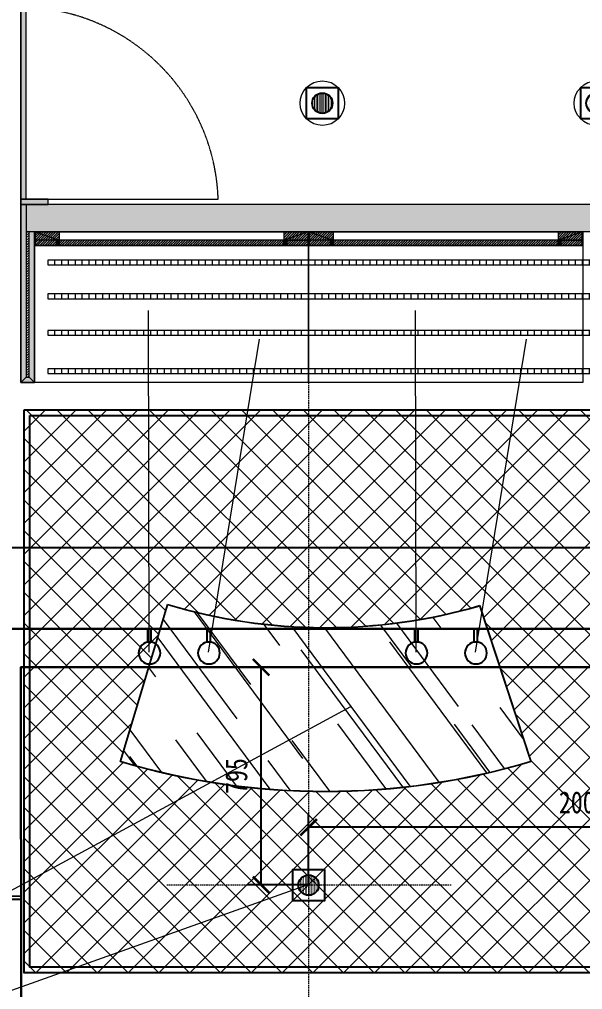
# Model space of a CAD drawing. Header units: millimetres. Extents: x 346472 to 732256, y -34068 to -15883.
# Drawn here: x 533662 to 535717, y -25969 to -22426 of the extents above; entities that cross this region are included whole.
import ezdxf

# ---------------------------------------------------------------- set-up
doc = ezdxf.new("R2010")
doc.units = ezdxf.units.MM
doc.header["$LTSCALE"] = 7
doc.header["$PDMODE"] = 3
for name, pattern in [('022587.3-C-STRM$0$HIDDEN', [114.30022860045717, 76.20015240030479, -38.10007620015239]), ('DASH', [0.35, 0.25, -0.1]), ('TRATTEGGIATA2', [9.524999999999999, 6.35, -3.175])]:
    doc.linetypes.add(name, pattern=pattern)
doc.layers.get('0').update_dxf_attribs({"lineweight": 0})
for name, color, linetype, lineweight in [('black lacquared metal', 1, 'Continuous', 9), ('EA7 FLOOR', 253, 'Continuous', 5), ('EA7 furniture', 7, 'Continuous', 5), ('LD_pointing', 30, 'Continuous', 15), ('LIGHT BEAMS', 1, 'Continuous', 20), ('LIGHTING LAY OUT', 1, 'Continuous', 18), ('materials', 1, 'Continuous', 40), ('QUOTE', 251, 'Continuous', 5)]:
    doc.layers.add(name, color=color, linetype=linetype, lineweight=lineweight)
for name, color, linetype in [('LD_light', 253, 'Continuous'), ('mdf panels', 7, 'Continuous'), ('WALL', 7, 'Continuous'), ('walls', 7, 'Continuous')]:
    doc.layers.add(name, color=color, linetype=linetype)
doc.styles.add('DIM_FONT', font='', dxfattribs={"width": 0.8})
doc.styles.get('DIM_FONT').set_extended_font_data('SimHei')
doc.dimstyles.new('DIMN100', dxfattribs={"dimtxt": 80, "dimasz": 60, "dimexe": 50, "dimexo": 0, "dimgap": 50, "dimtad": 1, "dimdec": 0, "dimrnd": 5, "dimzin": 0, "dimdsep": 46, "dimtxsty": 'DIM_FONT', "dimblk": 'ARCHTICK', "dimcen": 1, "dimclrd": 256, "dimclre": 256, "dimclrt": 256, "dimadec": 0, "dimazin": 0, "dimtfac": 1, "dimtdec": 0, "dimtix": 1, "dimtmove": 2, "dimatfit": 3, "dimldrblk": '_DIMX', "dimfxl": 250, "dimtolj": 1, "dimtzin": 0, "dimarcsym": 0})

# ---------------------------------------------------------------- blocks, each defined once
blk = doc.blocks.new('VIVO-M_F')
at = {"layer": 'LD_light', "color": 1}
for p, q in [((10141.08308448387, -318.1168489942444), (10141.08308448387, -312.0602789775658)), ((10141.08308448387, -312.0602789775658), (10142.58308448387, -312.0602789775658)), ((10142.58308448387, -318.1168489942444), (10142.58308448387, -312.0602789775658))]:
    blk.add_line(p, q, dxfattribs=at)
blk.add_circle((10141.83308448387, -323.0602789775658), 5, dxfattribs=at)
blk = doc.blocks.new('Single Rec_1')
at = {"layer": 'LD_light'}
h = blk.add_hatch(dxfattribs=at)
h.set_pattern_fill('DOTS', color=1, scale=10, style=0)
h.set_pattern_definition([(0, (-51.62859806225242, 0), (0.3125, 0.625), [0, -0.625])])
h.paths.add_polyline_path([(10111.94233060949, -501.5277098589653, 1), (10103.73162804, -501.5277098589653, 1)])
at = {"layer": 'LD_light', "color": 1}
blk.add_lwpolyline([(10101.48697932475, -495.1777098589655), (10114.18697932475, -495.1777098589655), (10114.18697932475, -507.8777098589655), (10101.48697932475, -507.8777098589655)], close=True, dxfattribs=at)
blk.add_circle((10107.83697932475, -501.5277098589653), 4.105351284744756, dxfattribs=at)
blk = doc.blocks.new('_ArchTick')
at = {"color": 0, "linetype": 'ByBlock', "const_width": 0.15}
blk.add_lwpolyline([(-0.5, -0.5), (0.5, 0.5)], dxfattribs=at)
blk = doc.blocks.new('*D151')
at = {"layer": 'Defpoints', "color": 0, "lineweight": 5, "transparency": 16777216}
for p in [(539907.249125622, -24354.33517758166), (533527.2600500027, -24651.82470442247), (539907.249125622, -24646.9786696468, -0.2255945956279174)]:
    blk.add_point(p, dxfattribs=at)
at = {"layer": 'QUOTE', "lineweight": -2, "transparency": 16777216}
for p, q in [((533527.2600500027, -24651.82470442247), (533527.2600500027, -24304.33517758166)), ((539907.249125622, -24646.9786696468), (539907.249125622, -24304.33517758166)), ((533527.2600500027, -24354.33517758166), (539907.249125622, -24354.33517758166))]:
    blk.add_line(p, q, dxfattribs=at)
at = {"layer": 'QUOTE', "lineweight": -2, "transparency": 16777216, "xscale": 60, "yscale": 60, "zscale": 60, "rotation": 180}
blk.add_blockref('_ArchTick', (533527.2600500027, -24354.33517758166), dxfattribs=at)
at = {"layer": 'QUOTE', "lineweight": -2, "transparency": 16777216, "xscale": 60, "yscale": 60, "zscale": 60}
blk.add_blockref('_ArchTick', (539907.249125622, -24354.33517758166), dxfattribs=at)
at = {"layer": 'QUOTE', "lineweight": 5, "transparency": 16777216, "insert": (536717.2545878123, -24263.88573937941), "char_height": 80, "attachment_point": 5, "style": 'DIM_FONT'}
blk.add_mtext('\\A1;6380', dxfattribs=at)
blk = doc.blocks.new('_DIMX')
blk.add_line((-150, 0), (150, 0))
at = {"const_width": 50}
blk.add_lwpolyline([(-70, -70), (70, 70)], dxfattribs=at)
blk = doc.blocks.new('*D135')
at = {"layer": 'Defpoints', "color": 0, "lineweight": 5, "transparency": 16777216}
for p in [(534717.2528065143, -25376.1276753928), (536717.2528065143, -25529.79073621272), (534717.2528065143, -25587.29073621286)]:
    blk.add_point(p, dxfattribs=at)
at = {"layer": 'QUOTE', "lineweight": -2, "transparency": 16777216}
for p, q in [((534717.2528065143, -25587.29073621286), (534717.2528065143, -25326.1276753928)), ((536717.2528065143, -25529.79073621272), (536717.2528065143, -25326.1276753928)), ((536717.2528065143, -25376.1276753928), (534717.2528065143, -25376.1276753928))]:
    blk.add_line(p, q, dxfattribs=at)
at = {"layer": 'QUOTE', "lineweight": -2, "transparency": 16777216, "xscale": 60, "yscale": 60, "zscale": 60, "rotation": 180}
blk.add_blockref('_ArchTick', (534717.2528065143, -25376.1276753928), dxfattribs=at)
at = {"layer": 'QUOTE', "lineweight": -2, "transparency": 16777216, "xscale": 60, "yscale": 60, "zscale": 60}
blk.add_blockref('_ArchTick', (536717.2528065143, -25376.1276753928), dxfattribs=at)
at = {"layer": 'QUOTE', "lineweight": 5, "transparency": 16777216, "insert": (535717.2528065143, -25285.67823719055), "char_height": 80, "attachment_point": 5, "style": 'DIM_FONT'}
blk.add_mtext('\\A1;2000', dxfattribs=at)
blk = doc.blocks.new('*D136')
at = {"layer": 'Defpoints', "color": 0, "lineweight": 5, "transparency": 16777216}
for p in [(534543.960289265, -24791.82470442247), (534717.2528065143, -24791.82470442247, -0.2255945956279174), (534714.4455776452, -25586.19772266149)]:
    blk.add_point(p, dxfattribs=at)
at = {"layer": 'QUOTE', "lineweight": -2, "transparency": 16777216}
for p, q in [((534717.2528065143, -24791.82470442247), (534493.960289265, -24791.82470442247)), ((534543.960289265, -25586.19772266149), (534543.960289265, -24791.82470442247)), ((534714.4455776452, -25586.19772266149), (534493.960289265, -25586.19772266149))]:
    blk.add_line(p, q, dxfattribs=at)
at = {"layer": 'QUOTE', "lineweight": -2, "transparency": 16777216, "xscale": 60, "yscale": 60, "zscale": 60}
for p, rotation in [((534543.960289265, -24791.82470442247), 90), ((534543.960289265, -25586.19772266149), 270)]:
    blk.add_blockref('_ArchTick', p, dxfattribs=dict(at, rotation=rotation))
at = {"layer": 'QUOTE', "lineweight": 5, "transparency": 16777216, "insert": (534453.960289265, -25189.01121354189), "char_height": 80, "attachment_point": 5, "rotation": 90, "style": 'DIM_FONT'}
blk.add_mtext('\\A1;795', dxfattribs=at)
blk = doc.blocks.new('12333')
at = {"layer": 'LD_light'}
h = blk.add_hatch(dxfattribs=at)
h.set_pattern_fill('DOTS', color=6, scale=90.55118110259046, angle=-90.00000000000001, style=0)
h.set_pattern_definition([(270, (572990.7953275313, 65339.90953412487), (5.659448818911903, -2.829724409455953), [0, -5.659448818911904])])
h.paths.add_polyline_path([(568486.5771199581, -26655.25120622555, 1), (568412.2282384231, -26655.25120622555, 1)])
at = {"layer": 'LD_light', "color": 6, "elevation": -2.074619564836395}
blk.add_lwpolyline([(568506.9026791907, -26597.7512062254), (568506.9026791907, -26712.75120622571), (568391.9026791905, -26712.75120622571), (568391.9026791905, -26597.7512062254)], close=True, dxfattribs=at)
at = {"layer": 'LD_light', "color": 6}
blk.add_circle((568449.4026791906, -26655.25120622555, -2.074619564836395), 37.17444076746749, dxfattribs=at)
at = {"layer": 'QUOTE', "color": 6, "lineweight": 5}
blk.add_circle((568449.4026791906, -26655.25120622555, -2.074619564836395), 81.31727983663818, dxfattribs=at)

msp = doc.modelspace()

# ---------------------------------------------------------------- hatches: boundary and pattern name
at = {"lineweight": 5, "ltscale": 100}
h = msp.add_hatch(color=0, dxfattribs=at)
h.dxf.hatch_style = 1
h.paths.add_polyline_path([(534627.2528065143, -23201.82470442247), (534715.2528065143, -23201.82470442247), (534627.2528065143, -23231.82470442247)], flags=17)
h.paths.add_polyline_path([(534715.2528065143, -23201.82470442247), (534715.2528065143, -23231.82470442247), (534627.2528065143, -23231.82470442247)])
h.paths.add_polyline_path([(534637.2528065143, -23231.82470442247), (534715.2528065143, -23231.82470442247), (534715.2528065143, -23251.82470442247), (534637.2528065143, -23251.82470442247)])
h.paths.add_polyline_path([(533719.2528065143, -23231.82470442247), (534627.2528065143, -23231.82470442247), (534627.2528065143, -23251.82470442247), (533719.2528065143, -23251.82470442247)])
h.paths.add_polyline_path([(533719.2528065143, -23201.82470442247), (533807.2528065143, -23201.82470442247), (533807.2528065143, -23231.82470442247)], flags=17)
h.paths.add_polyline_path([(533719.2528065143, -23201.82470442247), (533807.2528065143, -23231.82470442247), (533719.2528065143, -23231.82470442247)])
h = msp.add_hatch(color=0, dxfattribs=at)
h.dxf.hatch_style = 1
h.paths.add_polyline_path([(535627.2528065143, -23201.82470442247), (535715.2528065143, -23201.82470442247), (535627.2528065143, -23231.82470442247)], flags=17)
h.paths.add_polyline_path([(535715.2528065143, -23201.82470442247), (535715.2528065143, -23231.82470442247), (535627.2528065143, -23231.82470442247)])
h.paths.add_polyline_path([(535637.2528065143, -23231.82470442247), (535715.2528065143, -23231.82470442247), (535715.2528065143, -23251.82470442247), (535637.2528065143, -23251.82470442247)])
h.paths.add_polyline_path([(534719.2528065143, -23231.82470442247), (535627.2528065143, -23231.82470442247), (535627.2528065143, -23251.82470442247), (534719.2528065143, -23251.82470442247)])
h.paths.add_polyline_path([(534719.2528065143, -23201.82470442247), (534807.2528065143, -23201.82470442247), (534807.2528065143, -23231.82470442247)], flags=17)
h.paths.add_polyline_path([(534719.2528065143, -23201.82470442247), (534807.2528065143, -23231.82470442247), (534719.2528065143, -23231.82470442247)])
at = {"layer": 'black lacquared metal', "lineweight": 5}
h = msp.add_hatch(color=0, dxfattribs=at)
h.dxf.hatch_style = 1
h.paths.add_polyline_path([(535341.5921384864, -24565.58562668433, -0.1439022342431203), (534209.2039376693, -24563.47588825805), (534201.2835825384, -24563.47588825805), (534029.3470109906, -25135.7573513223), (534029.3470348839, -25135.95194074671, 0.1467397570595601), (535529.3470358793, -25135.96004715675), (535529.3470028155, -25135.69077269986)])
h.paths.add_polyline_path([(534031.7847442531, -25134.59433066632), (534203.2748260694, -24563.79898422418, 0.1443670228319912), (535340.2968088519, -24568.04616889238), (535526.8852704389, -25134.60961063319, -0.1463565013259719)], flags=16)
h = msp.add_hatch(color=0, dxfattribs=at)
h.dxf.hatch_style = 1
h.paths.add_polyline_path([(535341.5921384864, -24565.58562668433, -0.1439022342431203), (534209.2039376693, -24563.47588825805), (534201.2835825384, -24563.47588825805), (534029.3470109906, -25135.7573513223), (534029.3470348839, -25135.95194074671, 0.1467397570595601), (535529.3470358793, -25135.96004715675), (535529.3470028155, -25135.69077269986)])
h.paths.add_polyline_path([(534031.7847442531, -25134.59433066632), (534203.2748260694, -24563.79898422418, 0.1443670228319912), (535340.2968088519, -24568.04616889238), (535526.8852704389, -25134.60961063319, -0.1463565013259719)], flags=16)
at = {"layer": 'EA7 furniture', "lineweight": 5}
h = msp.add_hatch(color=0, dxfattribs=at)
h.dxf.hatch_style = 1
h.paths.add_polyline_path([(533767.2527958063, -23081.82470442254), (533687.2528065143, -23081.82470442254), (533667.2528065143, -23081.82470442254), (533667.2528065143, -23101.82470442254), (533767.2527958063, -23101.82470442254)])
h.paths.add_polyline_path([(533767.2528065143, -22361.82470442254), (533667.2528065143, -22361.82470442254), (533667.2528065143, -22381.82470442254), (533767.2528065143, -22381.82470442254)])
at = {"layer": 'EA7 furniture'}
h = msp.add_hatch(dxfattribs=at)
h.set_pattern_fill('ANSI37', color=252, scale=25)
h.set_pattern_definition([(45, (362423.5006770345, -16927.31701371041), (-56.1266007566822, 56.12660075668221), []), (135, (362423.5006770345, -16927.31701371041), (-56.12660075668221, -56.1266007566822), [])])
h.paths.add_polyline_path([(539777.8058017034, -25907.29073621286), (539777.8058017034, -23851.82470442247), (533679.5707637726, -23851.82470442247), (533679.5707637726, -25907.29073621286)])
edge = h.paths.add_edge_path(flags=16)
edge.add_line((534029.2933834365, -25135.93584769845), (534201.9343722095, -24561.30977047534))
edge.add_arc((534778.9873678123, -22637.98166977698), 2008.02916877972, 253.2992644947179, 286.2708040428642)
edge.add_line((535341.5921384864, -24565.58562668433), (535529.4277142831, -25135.93584769845))
edge.add_arc((534779.3605488598, -22635.43875865759), 2610.572053199824, 253.30247875490278, 286.6975212450972, ccw=False)
edge = h.paths.add_edge_path(flags=0)
edge.add_line((534031.7847442531, -25134.59433066632), (534203.2748260694, -24563.79898422418))
edge.add_arc((534778.9873678128, -22637.98166977712), 2010.02916877957, 253.3562528608664, 286.2157085819185)
edge.add_line((535340.2968088519, -24568.04616889238), (535526.8852704389, -25134.60961063319))
edge.add_arc((534779.36054886, -22635.43875865764), 2608.572053199923, 253.34642669106188, 286.65240218017794, ccw=False)
edge = h.paths.add_edge_path(flags=16)
edge.add_line((536294.0932090876, -25101.79899643238), (536226.4463825051, -24757.79542665479))
edge.add_arc((536250.7416848629, -24755.63179938947), 24.39145341299097, 94.54441344370031, 185.0890719011245, ccw=False)
edge.add_arc((536778.6896165577, -27817.63927035697), 3131.478619372978, 91.57394177905297, 99.74194593388921, ccw=False)
edge.add_arc((536695.5532437824, -24711.56343188092), 24.39145341278547, 7.658342432633219, 96.77147426855328, ccw=False)
edge.add_arc((536743.9010243486, -24711.56343188101), 24.3914534128536, 83.22852573065501, 172.3416575671796, ccw=False)
edge.add_arc((536660.7646515733, -27817.63927035705), 3131.478619373059, 80.25805406610681, 88.4260582209427, ccw=False)
edge.add_arc((537188.7125832681, -24755.63179938938), 24.39145341289836, -5.089071901376428, 85.45558655559472, ccw=False)
edge.add_line((537213.0078856258, -24757.7954266548), (537145.3610590433, -25101.79899643238))
edge.add_arc((537120.2443580354, -25099.2214359967), 25.24861357220917, 254.6849511504773, 354.1406261572915, ccw=False)
edge.add_arc((536710.8899749112, -27293.74889836473), 2207.21934875933, 79.48807257711921, 89.07043043153)
edge.add_arc((536745.172817651, -25061.36166625717), 25.50404026569843, 183.8766917631492, 273.4294152324244, ccw=False)
edge.add_arc((536694.28145048, -25061.36166625732), 25.50404026554406, 266.570584766773, 356.1233082371648, ccw=False)
edge.add_arc((536728.5642932198, -27293.74889836496), 2207.219348759556, 90.92956956848046, 100.5119274228889)
edge.add_arc((536319.2099100956, -25099.22143599659), 25.24861357232075, 185.8593738429505, 285.31504884890523, ccw=False)
edge = h.paths.add_edge_path(flags=16)
edge.add_line((538212.7870409298, -24963.64675136292), (538263.7595793812, -24666.9446459772))
edge.add_arc((538615.7897522784, -22617.83944872435), 2079.124179080859, 260.251914667573, 271.4018163687543)
edge.add_line((538666.653176517, -24696.3413765833), (538666.653176517, -24697.23506002575))
edge.add_arc((538612.8856891446, -22597.47841792798), 2100.444928754861, 271.4668257181252, 279.1522196842839)
edge.add_line((538946.978123653, -24671.18310855687), (538994.8202060896, -24967.24025540622))
edge.add_arc((538618.406269162, -22486.05819068677), 2509.572053199288, 271.1015880087657, 278.62642150915497, ccw=False)
edge.add_line((538666.653176517, -24995.16642393012), (538666.653176517, -24996.1666087111))
edge.add_arc((538618.4062691629, -22486.05819068727), 2510.572053198892, 260.70228502066703, 271.1011491750183, ccw=False)
edge = h.paths.add_edge_path(flags=16)
edge.add_line((538213.9432896485, -24962.82252917401), (538264.5758652284, -24668.09928736426))
edge.add_arc((538615.789752278, -22617.83944872354), 2080.124179081521, 260.2794590720471, 269.1973030273408)
edge.add_line((538586.6487793034, -24697.75949624789), (538586.6487645793, -24696.75939785046))
edge.add_arc((538612.8856891438, -22597.47841793032), 2099.444928752614, 269.2839516024774, 279.1794976104713)
edge.add_line((538947.805827094, -24670.03662219397), (538995.9684424608, -24968.07729609273))
edge.add_arc((538618.4062691622, -22486.05819068493), 2510.572053201265, 269.2753178699, 278.64946463650966, ccw=False)
edge.add_arc((538625.0423836212, -22487.15101923367), 2509.572053198593, 260.5717469878649, 269.12350580458326, ccw=False)
edge = h.paths.add_edge_path(flags=16)
edge.add_line((538179.8003603797, -25157.47387799653), (538179.9681342384, -25156.488052414))
edge.add_arc((538618.7718684147, -22584.0733145239), 2609.572053199768, 260.3196330640665, 279.0049660535705)
edge.add_line((539027.2222723421, -25161.48181306906), (539027.3818017824, -25162.46901094073))
edge.add_arc((538618.7718684146, -22584.07331452423), 2610.572053199441, 260.31964147448934, 279.0050329262141, ccw=False)
h.paths.add_polyline_path([(536324.9865026493, -25908.26911791618), (536741.4940060598, -25908.26911791618), (536741.4940060598, -25907.29073621286), (536324.9865026493, -25907.29073621286)])
at = {"layer": 'LIGHTING LAY OUT'}
h = msp.add_hatch(dxfattribs=at)
h.set_pattern_fill('ACAD_ISO08W100', color=1, scale=5, angle=-90.00000000000004)
h.set_pattern_definition([(270, (727190.0988415992, -15279.60540703686), (25, -1.683889348827611e-14), [120, -15, 30, -15])])
h.paths.add_polyline_path([(535715.9478533731, -23304.67636476432), (533765.4107490305, -23304.67636476432), (533765.4107490305, -23322.16834341244), (535715.9478533731, -23322.16834341244)])
h = msp.add_hatch(dxfattribs=at)
h.set_pattern_fill('ACAD_ISO08W100', color=1, scale=5, angle=-90.00000000000004)
h.set_pattern_definition([(270, (728190.0988415992, -15279.60540703686), (25, -1.683889348827611e-14), [120, -15, 30, -15])])
h.paths.add_polyline_path([(536715.9478533731, -23304.67636476432), (534765.4107490305, -23304.67636476432), (534765.4107490305, -23322.16834341244), (536715.9478533731, -23322.16834341244)])
h = msp.add_hatch(dxfattribs=at)
h.set_pattern_fill('ACAD_ISO08W100', color=1, scale=5, angle=-90.00000000000004)
h.set_pattern_definition([(270, (727190.0988415992, -15403.37797967183), (25, -1.683889348827611e-14), [120, -15, 30, -15])])
h.paths.add_polyline_path([(535715.9478533731, -23428.4489373993), (533765.4107490305, -23428.4489373993), (533765.4107490305, -23445.94091604742), (535715.9478533731, -23445.94091604742)])
h = msp.add_hatch(dxfattribs=at)
h.set_pattern_fill('ACAD_ISO08W100', color=1, scale=5, angle=-90.00000000000004)
h.set_pattern_definition([(270, (728190.0988415992, -15403.37797967183), (25, -1.683889348827611e-14), [120, -15, 30, -15])])
h.paths.add_polyline_path([(536715.9478533731, -23428.4489373993), (534765.4107490305, -23428.4489373993), (534765.4107490305, -23445.94091604742), (536715.9478533731, -23445.94091604742)])
h = msp.add_hatch(dxfattribs=at)
h.set_pattern_fill('ACAD_ISO08W100', color=1, scale=5, angle=-90.00000000000004)
h.set_pattern_definition([(270, (727190.0988415992, -15536.79507651391), (25, -1.683889348827611e-14), [120, -15, 30, -15])])
h.paths.add_polyline_path([(535715.9478533731, -23561.86603424138), (533765.4107490305, -23561.86603424138), (533765.4107490305, -23579.3580128895), (535715.9478533731, -23579.3580128895)])
h = msp.add_hatch(dxfattribs=at)
h.set_pattern_fill('ACAD_ISO08W100', color=1, scale=5, angle=-90.00000000000004)
h.set_pattern_definition([(270, (728190.0988415992, -15536.79507651391), (25, -1.683889348827611e-14), [120, -15, 30, -15])])
h.paths.add_polyline_path([(536715.9478533731, -23561.86603424138), (534765.4107490305, -23561.86603424138), (534765.4107490305, -23579.3580128895), (536715.9478533731, -23579.3580128895)])
h = msp.add_hatch(dxfattribs=at)
h.set_pattern_fill('ACAD_ISO08W100', color=1, scale=5, angle=-90.00000000000004)
h.set_pattern_definition([(270, (727190.0988415992, -15676.36817545364), (25, -1.683889348827611e-14), [120, -15, 30, -15])])
h.paths.add_polyline_path([(535715.9478533731, -23701.43913318099), (533765.4107490305, -23701.43913318099), (533765.4107490305, -23718.93111182934), (535715.9478533731, -23718.93111182934)])
h = msp.add_hatch(dxfattribs=at)
h.set_pattern_fill('ACAD_ISO08W100', color=1, scale=5, angle=-90.00000000000004)
h.set_pattern_definition([(270, (728190.0988415992, -15676.36817545364), (25, -1.683889348827611e-14), [120, -15, 30, -15])])
h.paths.add_polyline_path([(536715.9478533731, -23701.43913318099), (534765.4107490305, -23701.43913318099), (534765.4107490305, -23718.93111182934), (536715.9478533731, -23718.93111182934)])
at = {"layer": 'mdf panels', "lineweight": 5}
h = msp.add_hatch(dxfattribs=at)
h.set_pattern_fill('ANSI31', color=0, scale=2)
h.set_pattern_definition([(45, (444856.7624792334, -37936.55960087375), (-4.490128060534576, 4.490128060534577), [])])
h.paths.add_polyline_path([(533797.2528065143, -23231.82470442247), (533719.2528065143, -23231.82470442247), (533719.2528065143, -23251.82470442247), (533797.2528065143, -23251.82470442247)])
h.paths.add_polyline_path([(533807.2528065143, -23201.82470442247), (533719.2528065143, -23201.82470442247), (533807.2528065143, -23231.82470442247)], flags=17)
h.paths.add_polyline_path([(533719.2528065143, -23201.82470442247), (533719.2528065143, -23231.82470442247), (533797.2528065143, -23231.82470442247), (533807.2528065143, -23231.82470442247)], flags=17)
h.paths.add_polyline_path([(534715.2528065143, -23201.82470442247), (534627.2528065143, -23201.82470442247), (534715.2528065143, -23231.82470442247)], flags=17)
h.paths.add_polyline_path([(534627.2528065143, -23201.82470442247), (534627.2528065143, -23231.82470442247), (534715.2528065143, -23231.82470442247)], flags=17)
h.paths.add_polyline_path([(534627.2528065143, -23251.82470442247), (534627.2528065143, -23231.82470442247), (533807.2528065143, -23231.82470442247), (533807.2528065143, -23251.82470442247)])
h.paths.add_polyline_path([(534637.2528065143, -23231.82470442247), (534637.2528065143, -23251.82470442247), (534715.2528065143, -23251.82470442247), (534715.2528065143, -23231.82470442247)])
h = msp.add_hatch(dxfattribs=at)
h.set_pattern_fill('ANSI31', color=0, scale=2)
h.set_pattern_definition([(45, (445856.7624792334, -37936.55960087375), (-4.490128060534576, 4.490128060534577), [])])
h.paths.add_polyline_path([(534797.2528065143, -23231.82470442247), (534719.2528065143, -23231.82470442247), (534719.2528065143, -23251.82470442247), (534797.2528065143, -23251.82470442247)])
h.paths.add_polyline_path([(534807.2528065143, -23201.82470442247), (534719.2528065143, -23201.82470442247), (534807.2528065143, -23231.82470442247)], flags=17)
h.paths.add_polyline_path([(534719.2528065143, -23201.82470442247), (534719.2528065143, -23231.82470442247), (534797.2528065143, -23231.82470442247), (534807.2528065143, -23231.82470442247)], flags=17)
h.paths.add_polyline_path([(535715.2528065143, -23201.82470442247), (535627.2528065143, -23201.82470442247), (535715.2528065143, -23231.82470442247)], flags=17)
h.paths.add_polyline_path([(535627.2528065143, -23201.82470442247), (535627.2528065143, -23231.82470442247), (535715.2528065143, -23231.82470442247)], flags=17)
h.paths.add_polyline_path([(535627.2528065143, -23251.82470442247), (535627.2528065143, -23231.82470442247), (534807.2528065143, -23231.82470442247), (534807.2528065143, -23251.82470442247)])
h.paths.add_polyline_path([(535637.2528065143, -23231.82470442247), (535637.2528065143, -23251.82470442247), (535715.2528065143, -23251.82470442247), (535715.2528065143, -23231.82470442247)])
at = {"layer": 'WALL', "lineweight": 5}
h = msp.add_hatch(color=0, dxfattribs=at)
h.dxf.hatch_style = 1
h.paths.add_polyline_path([(533687.2528065117, -22381.82470442235), (533667.2528065117, -22381.82470442235), (533667.249664302, -23081.82470442235), (533687.249664302, -23081.82470432362)])
h = msp.add_hatch(color=0, dxfattribs=at)
h.dxf.hatch_style = 1
h.paths.add_polyline_path([(533687.2528067117, -23731.82564695874), (533667.2528067117, -23751.82470432374), (533667.2512635887, -23101.82470442254), (533687.2513623626, -23101.82470442254)])
h = msp.add_hatch(color=0, dxfattribs=at)
h.dxf.hatch_style = 1
h.paths.add_polyline_path([(533697.2496643155, -23731.82564695874), (533717.2496643155, -23751.82470432374), (533717.2496643155, -23202.50809362964), (533697.2496643155, -23202.50809362964)])
h = msp.add_hatch(color=0, dxfattribs=at)
h.dxf.hatch_style = 1
h.paths.add_polyline_path([(533667.2496643155, -23751.82470432374), (533717.2496643155, -23751.82470432374), (533697.2496643155, -23731.82564695874), (533687.2518639723, -23731.82467812511)])
at = {"layer": 'walls'}
h = msp.add_hatch(dxfattribs=at)
h.set_pattern_fill('AR-CONC', color=256, scale=0.5)
h.set_pattern_definition([(49.99999999999999, (0, 0), (91.092334498002, -7.969542769451543), [9.525, -104.775]), (355, (0, 0), (-17.62171071248467, 95.52842261951757), [7.62, -83.820292085]), (100.4514447, (7.5910035, -0.66412675), (73.47062354517664, 87.55887595609755), [8.095004399999999, -89.04512229999999]), (46.18420000000002, (0, 25.4), (135.539520446065, -21.02116396636357), [14.2875, -157.1625]), (96.63555760999996, (11.29495, 23.64825), (118.7020670257515, 123.7130622988608), [12.14251157, -133.56780408]), (351.1841511700001, (0, 25.4), (118.7020670324885, 123.7130622927663), [11.429983535, -125.72986596]), (21, (12.7, 19.05), (75.80719563456624, -51.1325990935438), [9.525, -104.775]), (326.0000000000001, (12.7, 19.05), (30.90101417382354, 92.09398306115963), [7.62, -83.82]), (71.45144499999999, (19.0172663, 14.78895005), (106.7082096393581, 40.96138444295262), [8.0950044, -89.04496879999999]), (37.50000000000001, (0, 0), (1.544301625295908, 42.27751943657655), [0, -82.804, 0, -85.09, 0, -84.1375]), (7.499999999999999, (0, 0), (33.40983125515287, 50.09028740905975), [0, -48.514, 0, -80.899, 0, -32.0675]), (327.5, (-28.321, 0), (67.7952975834357, -2.864371996336722), [0, -31.75, 0, -99.06, 0, -131.445]), (317.5, (-41.021, 0), (74.06459069300902, 12.71324551666651), [0, -41.275, 0, -65.786, 0, -93.345])])
h.paths.add_polyline_path([(540819.5405671486, -23146.17380549228), (540638.3376543805, -23101.82470442247), (536717.2528065143, -23101.82470442247), (536717.2528065143, -23201.82470442247), (540819.5405671486, -23201.82470442247)])
h.paths.add_polyline_path([(536717.2528065143, -23101.82470442247), (533717.2528065143, -23101.82470442247), (533687.2512850005, -23101.82468447191), (533687.2512850005, -23201.82468447185), (536717.2528065143, -23201.82470442247)])
h.paths.add_polyline_path([(533767.2528065143, -21420.13851228481), (533687.2528065143, -21395.66368437375), (533687.2528065143, -22361.82470442254), (533767.2528065143, -22361.82470442254)])

# ---------------------------------------------------------------- linework, layer by layer
at = {"layer": 'black lacquared metal', "color": 0, "lineweight": 5}
for p, q in [((534029.2933834365, -25135.93584769845), (534201.9343722095, -24561.30977047534)), ((534029.2933834365, -25135.93584769845), (534201.9343722095, -24561.30977047534)), ((535341.5921384864, -24565.58562668433), (535529.4277142831, -25135.93584769845)), ((535341.5921384864, -24565.58562668433), (535529.4277142831, -25135.93584769845))]:
    msp.add_line(p, q, dxfattribs=at)
for points in [[(533717.2528065143, -23201.82470442247), (534717.2528065143, -23201.82470442247), (534717.2528065143, -23751.82470442247), (533717.2528065143, -23751.82470442247)], [(533717.2528065143, -23201.82470442247), (533719.2528065143, -23201.82470442247), (533719.2528065143, -23251.82470442247), (533717.2528065143, -23251.82470442247)], [(534717.2528065143, -23201.82470442247), (534715.2528065143, -23201.82470442247), (534715.2528065143, -23251.82470442247), (534717.2528065143, -23251.82470442247)], [(534717.2528065143, -23201.82470442247), (535717.2528065143, -23201.82470442247), (535717.2528065143, -23751.82470442247), (534717.2528065143, -23751.82470442247)], [(534717.2528065143, -23201.82470442247), (534719.2528065143, -23201.82470442247), (534719.2528065143, -23251.82470442247), (534717.2528065143, -23251.82470442247)], [(535717.2528065143, -23201.82470442247), (535715.2528065143, -23201.82470442247), (535715.2528065143, -23251.82470442247), (535717.2528065143, -23251.82470442247)]]:
    msp.add_lwpolyline(points, close=True, dxfattribs=at)
at = {"layer": 'black lacquared metal', "color": 0, "linetype": 'TRATTEGGIATA2', "lineweight": 5}
for points in [[(533717.2528065143, -23201.82470442247), (534717.2528065143, -23201.82470442247), (534717.2528065143, -23251.82470442247), (533717.2528065143, -23251.82470442247)], [(533717.2528065143, -23201.82470442247), (534717.2528065143, -23201.82470442247), (534717.2528065143, -23251.82470442247), (533717.2528065143, -23251.82470442247)], [(534717.2528065143, -23201.82470442247), (535717.2528065143, -23201.82470442247), (535717.2528065143, -23251.82470442247), (534717.2528065143, -23251.82470442247)], [(534717.2528065143, -23201.82470442247), (535717.2528065143, -23201.82470442247), (535717.2528065143, -23251.82470442247), (534717.2528065143, -23251.82470442247)]]:
    msp.add_lwpolyline(points, close=True, dxfattribs=at)
at = {"layer": 'black lacquared metal', "color": 0, "lineweight": 5}
for centre, radius, start, end in [((534778.9873678123, -22637.98166977698), 2008.02916877972, 253.2992644958001, 286.2708040420559), ((534778.9873678123, -22637.98166977698), 2008.02916877972, 253.2992644958001, 286.2708040420559), ((534779.3605488598, -22635.43875865759), 2610.572053199824, 253.302478755644, 286.697521244356), ((534779.3605488598, -22635.43875865759), 2610.572053199824, 253.302478755644, 286.697521244356)]:
    msp.add_arc(centre, radius, start, end, dxfattribs=at)
at = {"layer": 'EA7 FLOOR', "color": 0, "lineweight": 5}
msp.add_line((533667.2528065143, -23751.82470442247), (533667.2528065143, -23091.82470442254), dxfattribs=at)
at = {"layer": 'EA7 furniture', "color": 0, "linetype": 'Continuous', "lineweight": 5}
for p, q in [((533687.2515498976, -23206.07276212624), (533690.8161892177, -23202.50812280611)), ((533687.2515498949, -23215.05301825006), (533697.2496644701, -23205.05490367489)), ((533687.2515498922, -23224.0332743737), (533697.2496644673, -23214.03515979865)), ((533687.2515498897, -23233.01353049734), (533697.2496644647, -23223.01541592229)), ((533687.251549887, -23241.9937866211), (533697.2496644622, -23231.99567204605)), ((533687.2515498844, -23250.97404274474), (533697.2496644595, -23240.97592816969)), ((533687.2515498818, -23259.95429886839), (533697.2496644568, -23249.95618429345)), ((533687.2515498791, -23268.9345549922), (533697.2496644541, -23258.93644041715)), ((533687.2515498765, -23277.91481111596), (533697.2496644516, -23267.9166965408)), ((533687.2515498739, -23286.89506723961), (533697.2496644489, -23276.89695266456)), ((533687.2515498713, -23295.87532336325), (533697.2496644463, -23285.8772087882)), ((533687.2515498685, -23304.85557948707), (533697.2496644437, -23294.85746491196)), ((533687.2515498659, -23313.83583561071), (533697.249664441, -23303.83772103566)), ((533687.2515498634, -23322.81609173441), (533697.2496644384, -23312.81797715936)), ((533687.2515498607, -23331.79634785811), (533697.2496644357, -23321.79823328306)), ((533687.2515498581, -23340.77660398175), (533697.2496644331, -23330.7784894067)), ((533687.2515498555, -23349.75686010546), (533697.2496644305, -23339.75874553041)), ((533687.2515498528, -23358.73711622916), (533697.249664428, -23348.73900165411)), ((533687.2515498501, -23367.71737235297), (533697.2496644253, -23357.71925777787)), ((533687.2515498477, -23376.6976284765), (533697.2496644226, -23366.69951390163)), ((533687.2515498449, -23385.67788460032), (533697.24966442, -23375.67977002527)), ((533687.2515498423, -23394.65814072402), (533697.2496644174, -23384.66002614897)), ((533687.2515498397, -23403.63839684766), (533697.2496644147, -23393.64028227261)), ((533687.2515498371, -23412.61865297136), (533697.249664412, -23402.62053839637)), ((533687.2515498344, -23421.59890909518), (533697.2496644094, -23411.60079452013)), ((533687.2515498317, -23430.57916521882), (533697.2496644068, -23420.58105064377)), ((533687.2515498291, -23439.55942134247), (533697.2496644042, -23429.56130676742)), ((533687.2515498265, -23448.53967746623), (533697.2496644016, -23438.54156289118)), ((533687.2515498238, -23457.51993358993), (533697.2496643988, -23447.52181901488)), ((533687.2515498212, -23466.50018971363), (533697.2496643963, -23456.50207513858)), ((533687.2515498186, -23475.48044583733), (533697.2496643936, -23465.48233126228)), ((533687.2515498159, -23484.46070196115), (533697.249664391, -23474.46258738604)), ((533687.2515498133, -23493.44095808473), (533697.2496643884, -23483.44284350974)), ((533687.2515498108, -23502.42121420837), (533697.2496643858, -23492.42309963332)), ((533687.251549808, -23511.40147033219), (533697.249664383, -23501.40335575714)), ((533687.2515498054, -23520.38172645583), (533697.2496643804, -23510.38361188078)), ((533687.2515498028, -23529.36198257954), (533697.2496643779, -23519.36386800449)), ((533687.2515498002, -23538.34223870335), (533697.2496643752, -23528.34412412819)), ((533687.2515497976, -23547.32249482694), (533697.2496643725, -23537.32438025183)), ((533687.2515497949, -23556.30275095058), (533697.2496643699, -23546.30463637559)), ((533687.2515497922, -23565.2830070744), (533697.2496643673, -23555.28489249935)), ((533687.2515497896, -23574.2632631981), (533697.2496643646, -23564.26514862305)), ((533687.251549787, -23583.24351932168), (533697.249664362, -23573.24540474675)), ((533687.2515497843, -23592.22377544544), (533697.2496643595, -23582.22566087039)), ((533687.2515497816, -23601.20403156926), (533697.2496643567, -23591.20591699415)), ((533687.251549779, -23610.1842876929), (533697.2496643541, -23600.18617311785)), ((533687.2515497764, -23619.16454381655), (533697.2496643515, -23609.1664292415)), ((533687.2515497737, -23628.14479994036), (533697.2496643489, -23618.14668536526)), ((533687.2515497712, -23637.12505606395), (533697.2496643462, -23627.12694148896)), ((533687.2515497686, -23646.10531218759), (533697.2496643435, -23636.10719761266)), ((533687.2515497659, -23655.08556831141), (533697.2496643411, -23645.0874537363)), ((533687.2515497633, -23664.06582443505), (533697.2496643383, -23654.06770986)), ((533687.2515497607, -23673.04608055875), (533697.2496643356, -23663.04796598376)), ((533687.251549758, -23682.02633668257), (533697.2496643331, -23672.0282221074)), ((533687.2515497555, -23691.00659280621), (533697.2496643304, -23681.00847823122)), ((533687.2515497528, -23699.98684892986), (533697.2496643278, -23689.98873435487)), ((533687.2515497501, -23708.96710505362), (533697.2496643252, -23698.96899047857)), ((533687.2515497474, -23717.94736117732), (533697.2496643225, -23707.94924660227)), ((533687.2515497449, -23726.92761730096), (533697.2496643199, -23716.92950272603)), ((533691.3341480066, -23731.82527516033), (533697.2496643172, -23725.90975884967))]:
    msp.add_line(p, q, dxfattribs=at)
at = {"layer": 'LD_pointing', "linetype": 'Continuous'}
for p, q in [((534135.7667106444, -24737.0172494941, -0.2255945956279174), (534132.5420559859, -23488.79968182723, -0.2255945956279174)), ((535109.8179978712, -24737.0172494941, -0.2255945956279174), (535106.5933432127, -23488.79968182723, -0.2255945956279174)), ((534352.3362976077, -24737.01746773534, -0.2255945956279174), (534538.4598499252, -23593.093454277, -0.2255945956279174)), ((535326.3875848346, -24737.01746773534, -0.2255945956279174), (535512.5111371521, -23593.093454277, -0.2255945956279174)), ((533583.3184639172, -25632.16838770937, -0.2255945956279174), (534870.9818095682, -24934.92292641288)), ((534714.4455776452, -25586.19772266149), (533416.5602989662, -26049.37246368624))]:
    msp.add_line(p, q, dxfattribs=at)
at = {"layer": 'LIGHT BEAMS', "color": 8, "linetype": '022587.3-C-STRM$0$HIDDEN', "lineweight": 5, "ltscale": 0.01}
for p, q in [((534717.2528065143, -23751.82470442247), (534717.2528065143, -27616.67968726521)), ((535237.2528065143, -25587.29073621286), (534197.2528065143, -25587.29073621286))]:
    msp.add_line(p, q, dxfattribs=at)
at = {"layer": 'LIGHTING LAY OUT'}
for points in [[(535715.9478533731, -23304.67636476432), (533765.4107490305, -23304.67636476432), (533765.4107490305, -23322.16834341244), (535715.9478533731, -23322.16834341244)], [(536715.9478533731, -23304.67636476432), (534765.4107490305, -23304.67636476432), (534765.4107490305, -23322.16834341244), (536715.9478533731, -23322.16834341244)], [(535715.9478533731, -23428.4489373993), (533765.4107490305, -23428.4489373993), (533765.4107490305, -23445.94091604742), (535715.9478533731, -23445.94091604742)], [(536715.9478533731, -23428.4489373993), (534765.4107490305, -23428.4489373993), (534765.4107490305, -23445.94091604742), (536715.9478533731, -23445.94091604742)], [(535715.9478533731, -23561.86603424138), (533765.4107490305, -23561.86603424138), (533765.4107490305, -23579.3580128895), (535715.9478533731, -23579.3580128895)], [(536715.9478533731, -23561.86603424138), (534765.4107490305, -23561.86603424138), (534765.4107490305, -23579.3580128895), (536715.9478533731, -23579.3580128895)], [(535715.9478533731, -23701.43913318099), (533765.4107490305, -23701.43913318099), (533765.4107490305, -23718.93111182934), (535715.9478533731, -23718.93111182934)], [(536715.9478533731, -23701.43913318099), (534765.4107490305, -23701.43913318099), (534765.4107490305, -23718.93111182934), (536715.9478533731, -23718.93111182934)]]:
    msp.add_lwpolyline(points, close=True, dxfattribs=at)
at = {"layer": 'LIGHTING LAY OUT', "lineweight": 30, "elevation": -0.2255945956279174}
msp.add_lwpolyline([(533527.2519706914, -24651.82470442247), (539907.2528065143, -24651.82470442247), (539909.2879658425, -27331.18935672975), (539769.2879658426, -27331.18935672975), (539767.2528065143, -24791.82470442247), (533667.2523294615, -24791.82470442247), (533669.2725929972, -27305.99991949555), (533529.2725929972, -27306.00008017663), (533527.2600500027, -24651.82470442247)], dxfattribs=at)
at = {"layer": 'materials', "color": 0, "lineweight": 5}
msp.add_line((533717.2528065143, -23751.82470442247), (533667.2528065143, -23751.82470442247), dxfattribs=at)
at = {"layer": 'mdf panels', "color": 0, "lineweight": 5}
for p, q in [((533717.2528065143, -23201.82470442247), (533717.2528065143, -23251.82470442247)), ((533717.2528065143, -23201.82470442247), (533717.2528065143, -23251.82470442247)), ((533719.2528065143, -23201.82470442247), (533719.2528065143, -23251.82470442247)), ((533719.2528065143, -23201.82470442247), (533807.2528065143, -23231.82470442247)), ((534715.2528065143, -23201.82470442247), (534627.2528065143, -23231.82470442247)), ((534715.2528065143, -23201.82470442247), (534715.2528065143, -23251.82470442247)), ((534717.2528065143, -23201.82470442247), (534717.2528065143, -23251.82470442247)), ((534717.2528065143, -23201.82470442247), (534717.2528065143, -23251.82470442247)), ((534717.2528065143, -23201.82470442247), (534717.2528065143, -23251.82470442247)), ((534717.2528065143, -23201.82470442247), (534717.2528065143, -23251.82470442247)), ((534719.2528065143, -23201.82470442247), (534719.2528065143, -23251.82470442247)), ((534719.2528065143, -23201.82470442247), (534807.2528065143, -23231.82470442247)), ((535715.2528065143, -23201.82470442247), (535627.2528065143, -23231.82470442247)), ((535715.2528065143, -23201.82470442247), (535715.2528065143, -23251.82470442247)), ((534031.7847442531, -25134.59433066632), (534203.2748260694, -24563.79898422418)), ((534031.7847442531, -25134.59433066632), (534203.2748260694, -24563.79898422418)), ((535340.2968088519, -24568.04616889238), (535526.8852704389, -25134.60961063319)), ((535340.2968088519, -24568.04616889238), (535526.8852704389, -25134.60961063319))]:
    msp.add_line(p, q, dxfattribs=at)
for points in [[(533717.2528065143, -23201.82470442247), (534717.2528065143, -23201.82470442247), (534717.2528065143, -23251.82470442247), (533717.2528065143, -23251.82470442247)], [(533719.2528065143, -23201.82470442247), (533807.2528065143, -23201.82470442247), (533807.2528065143, -23231.82470442247), (533719.2528065143, -23231.82470442247)], [(534715.2528065143, -23201.82470442247), (534627.2528065143, -23201.82470442247), (534627.2528065143, -23231.82470442247), (534715.2528065143, -23231.82470442247)], [(534717.2528065143, -23201.82470442247), (535717.2528065143, -23201.82470442247), (535717.2528065143, -23251.82470442247), (534717.2528065143, -23251.82470442247)], [(534719.2528065143, -23201.82470442247), (534807.2528065143, -23201.82470442247), (534807.2528065143, -23231.82470442247), (534719.2528065143, -23231.82470442247)], [(535715.2528065143, -23201.82470442247), (535627.2528065143, -23201.82470442247), (535627.2528065143, -23231.82470442247), (535715.2528065143, -23231.82470442247)], [(533719.2528065143, -23251.82470442247), (534715.2528065143, -23251.82470442247), (534715.2528065143, -23231.82470442247), (533719.2528065143, -23231.82470442247)], [(533797.2528065143, -23251.82470442247), (533807.2528065143, -23251.82470442247), (533807.2528065143, -23231.82470442247), (533797.2528065143, -23231.82470442247)], [(534637.2528065143, -23251.82470442247), (534627.2528065143, -23251.82470442247), (534627.2528065143, -23231.82470442247), (534637.2528065143, -23231.82470442247)], [(534719.2528065143, -23251.82470442247), (535715.2528065143, -23251.82470442247), (535715.2528065143, -23231.82470442247), (534719.2528065143, -23231.82470442247)], [(534797.2528065143, -23251.82470442247), (534807.2528065143, -23251.82470442247), (534807.2528065143, -23231.82470442247), (534797.2528065143, -23231.82470442247)], [(535637.2528065143, -23251.82470442247), (535627.2528065143, -23251.82470442247), (535627.2528065143, -23231.82470442247), (535637.2528065143, -23231.82470442247)]]:
    msp.add_lwpolyline(points, close=True, dxfattribs=at)
for points in [[(533797.2528065143, -23251.82470442247), (533797.2528065143, -23231.82470442247), (533807.2528065143, -23231.82470442247), (533807.2528065143, -23251.82470442247)], [(533797.2528065143, -23231.82470442247), (533807.2528065143, -23231.82470442247), (533807.2528065143, -23251.82470442247), (533805.2528065143, -23251.82470442247), (533805.2528065143, -23233.82470442246), (533799.2528065143, -23233.82470442246), (533799.2528065143, -23251.82470442247), (533797.2528065143, -23251.82470442247), (533797.2528065143, -23231.82470442247)], [(533799.2528065143, -23251.82470442247), (533797.2528065143, -23251.82470442247), (533797.2528065143, -23231.82470442247), (533807.2528065143, -23231.82470442247), (533807.2528065143, -23251.82470442247), (533805.2528065143, -23251.82470442247)], [(533807.2528065143, -23251.82470442247), (533807.2528065143, -23231.82470442247), (533797.2528065143, -23231.82470442247), (533797.2528065143, -23251.82470442247)], [(533807.2528065143, -23231.82470442247), (533797.2528065143, -23231.82470442247), (533797.2528065143, -23251.82470442247), (533799.2528065143, -23251.82470442247), (533799.2528065143, -23233.82470442246), (533805.2528065143, -23233.82470442246), (533805.2528065143, -23251.82470442247), (533807.2528065143, -23251.82470442247), (533807.2528065143, -23231.82470442247)], [(533799.2528065143, -23251.82470442247), (533799.2528065143, -23233.82470442246), (533805.2528065143, -23233.82470442246), (533805.2528065143, -23251.82470442247)], [(533805.2528065143, -23251.82470442247), (533805.2528065143, -23233.82470442246), (533799.2528065143, -23233.82470442246), (533799.2528065143, -23251.82470442247)], [(534637.2528065143, -23251.82470442247), (534637.2528065143, -23231.82470442247), (534627.2528065143, -23231.82470442247), (534627.2528065143, -23251.82470442247)], [(534637.2528065143, -23231.82470442247), (534627.2528065143, -23231.82470442247), (534627.2528065143, -23251.82470442247), (534629.2528065143, -23251.82470442247), (534629.2528065143, -23233.82470442246), (534635.2528065143, -23233.82470442246), (534635.2528065143, -23251.82470442247), (534637.2528065143, -23251.82470442247), (534637.2528065143, -23231.82470442247)], [(534635.2528065143, -23251.82470442247), (534635.2528065143, -23233.82470442246), (534629.2528065143, -23233.82470442246), (534629.2528065143, -23251.82470442247)], [(534797.2528065143, -23251.82470442247), (534797.2528065143, -23231.82470442247), (534807.2528065143, -23231.82470442247), (534807.2528065143, -23251.82470442247)], [(534797.2528065143, -23231.82470442247), (534807.2528065143, -23231.82470442247), (534807.2528065143, -23251.82470442247), (534805.2528065143, -23251.82470442247), (534805.2528065143, -23233.82470442246), (534799.2528065143, -23233.82470442246), (534799.2528065143, -23251.82470442247), (534797.2528065143, -23251.82470442247), (534797.2528065143, -23231.82470442247)], [(534799.2528065143, -23251.82470442247), (534797.2528065143, -23251.82470442247), (534797.2528065143, -23231.82470442247), (534807.2528065143, -23231.82470442247), (534807.2528065143, -23251.82470442247), (534805.2528065143, -23251.82470442247)], [(534807.2528065143, -23251.82470442247), (534807.2528065143, -23231.82470442247), (534797.2528065143, -23231.82470442247), (534797.2528065143, -23251.82470442247)], [(534807.2528065143, -23231.82470442247), (534797.2528065143, -23231.82470442247), (534797.2528065143, -23251.82470442247), (534799.2528065143, -23251.82470442247), (534799.2528065143, -23233.82470442246), (534805.2528065143, -23233.82470442246), (534805.2528065143, -23251.82470442247), (534807.2528065143, -23251.82470442247), (534807.2528065143, -23231.82470442247)], [(534799.2528065143, -23251.82470442247), (534799.2528065143, -23233.82470442246), (534805.2528065143, -23233.82470442246), (534805.2528065143, -23251.82470442247)], [(534805.2528065143, -23251.82470442247), (534805.2528065143, -23233.82470442246), (534799.2528065143, -23233.82470442246), (534799.2528065143, -23251.82470442247)], [(535637.2528065143, -23251.82470442247), (535637.2528065143, -23231.82470442247), (535627.2528065143, -23231.82470442247), (535627.2528065143, -23251.82470442247)], [(535637.2528065143, -23231.82470442247), (535627.2528065143, -23231.82470442247), (535627.2528065143, -23251.82470442247), (535629.2528065143, -23251.82470442247), (535629.2528065143, -23233.82470442246), (535635.2528065143, -23233.82470442246), (535635.2528065143, -23251.82470442247), (535637.2528065143, -23251.82470442247), (535637.2528065143, -23231.82470442247)], [(535635.2528065143, -23251.82470442247), (535635.2528065143, -23233.82470442246), (535629.2528065143, -23233.82470442246), (535629.2528065143, -23251.82470442247)]]:
    msp.add_lwpolyline(points, dxfattribs=at)
for centre, radius, start, end in [((534778.9873678128, -22637.98166977712), 2010.02916877957, 253.3562528624663, 286.2157085827038), ((534778.9873678128, -22637.98166977712), 2010.02916877957, 253.3562528624663, 286.2157085827038), ((534779.36054886, -22635.43875865764), 2608.572053199924, 253.3464266902209, 286.6524021816234), ((534779.36054886, -22635.43875865764), 2608.572053199924, 253.3464266902209, 286.6524021816234)]:
    msp.add_arc(centre, radius, start, end, dxfattribs=at)
at = {"layer": 'WALL', "color": 0, "lineweight": 5}
for p, q in [((533667.2528065143, -23101.82470442254), (533667.2512355137, -23751.82627544781)), ((533687.251235089, -23101.82470442254, 0.002914267722800901), (533687.2518639732, -23731.82533281291)), ((533697.2496643155, -23731.82564695874), (533697.2496659814, -23202.50807773683)), ((533717.2496643155, -23251.82627544781), (533717.2496643155, -23751.82470432374)), ((533717.2496643155, -23751.82627539845), (533717.2496643155, -23251.82627544781)), ((533687.2518639732, -23731.82533281291), (533667.2512355137, -23751.82627544781)), ((533687.2518639723, -23731.8246781457), (533697.2496643155, -23731.82564695874)), ((533697.2496643155, -23731.82564695874), (533717.2496643155, -23751.82470432374)), ((533667.2496643155, -23751.82470432374), (533717.2496643155, -23751.82627539845))]:
    msp.add_line(p, q, dxfattribs=at)
at = {"layer": 'walls', "color": 0, "lineweight": 5}
for p, q in [((533667.2528065143, -23201.82470442247), (533667.2528065143, -21395.66368437375)), ((533667.2528065143, -22381.82470442254), (533667.2528065143, -23081.82470442254)), ((533687.2528065143, -23081.82470442254), (533687.2528065143, -22381.82470442254)), ((533667.2528065143, -23081.82470442254), (533687.2528065143, -23081.82470442254)), ((533767.2527958063, -23081.82470442254), (533667.2528065143, -23081.82470442254)), ((533667.2528065143, -23081.82470442254), (533667.2528065143, -23101.82470442254)), ((533767.2527958063, -23101.82470442254), (533767.2527958063, -23081.82470442254)), ((540638.3376543805, -23101.82470442247, 1.015860195670497), (533667.2528065143, -23101.82470442254)), ((533667.2528065143, -23101.82470442254), (533767.2527958063, -23101.82470442254)), ((540819.5405671486, -23201.82470442247, 1.015860195670497), (533687.2513349118, -23201.82467977154, 0.002451686119457008))]:
    msp.add_line(p, q, dxfattribs=at)
at = {"layer": 'walls', "color": 0, "linetype": 'DASH', "lineweight": 5}
msp.add_line((533687.2528065143, -23081.82470442254), (534387.2528065143, -23081.82470442254), dxfattribs=at)
at = {"layer": 'walls', "color": 0, "linetype": 'Continuous', "lineweight": 5}
for p, q in [((534186.9054405049, -24617.6296041576), (534455.2489902789, -24979.71872573411)), ((534299.131929266, -24589.89253286534), (534695.2173969683, -25124.35009366874)), ((534310.6964480493, -24592.69926416557), (534504.7341140985, -24854.52381001983)), ((535170.4433259997, -24609.52408426995), (535202.8729588126, -24653.28297941815)), ((534554.1594780749, -24635.39742002555), (534611.2131299032, -24712.38271253831)), ((534655.5397935258, -24644.21644062205), (535086.4238256105, -25225.62941220371)), ((534775.324293647, -24648.0075007634), (535192.4403963579, -25210.84272953343)), ((534979.7009532349, -24637.96449869624), (535096.3939430078, -24795.42407689973)), ((535037.9604257983, -24631.25792122396), (535262.732621068, -24934.55407575646)), ((534166.66955853, -24684.17517285516), (534575.9302080681, -25236.41065312625)), ((534688.8515672388, -24727.5591761674), (535060.1820397148, -25228.61360697677)), ((535012.6137579416, -24699.43915001008), (535366.4636126404, -25176.90612533249)), ((534133.5562971167, -24793.06792163201), (534158.4320199601, -24826.63395532501)), ((535414.6017888646, -24938.97908111507), (535500.733100163, -25055.20028663527)), ((534822.9419599553, -24998.07881423522), (534998.2303148468, -25234.60399435874)), ((535247.6288216164, -24999.49272096896), (535377.2512983782, -25174.39869052463)), ((535312.6401310088, -25001.8967282993), (535430.7405338364, -25161.25539801084)), ((534064.5703358387, -25019.92781491747), (534180.0091790536, -25175.69511161848)), ((534309.6668985687, -25030.70259939424), (534453.0258300754, -25224.14384150015)), ((534231.2821310458, -25057.17854735537), (534343.2183897004, -25208.21963480829)), ((534655.9689927071, -25058.59245408906), (534793.3408430376, -25243.95503372779)), ((534041.5750154128, -25095.54777934615), (534082.7738892117, -25151.1394417371)), ((534064.3091637976, -25117.69218720921), (534090.6875758229, -25153.28587316473)), ((534568.6751492354, -25132.77020878603), (534648.8451189586, -25240.94748354582))]:
    msp.add_line(p, q, dxfattribs=at)
at = {"layer": 'walls', "color": 251, "true_color": 0x636466, "elevation": 1.015860195670497}
for points in [[(533679.5707637726, -23851.82470442247), (539777.8058017034, -23851.82470442247), (539777.8058017034, -25907.29073621286), (533679.5707637726, -25907.29073621286)], [(533699.5707637726, -23871.82470442247), (539757.8058017034, -23871.82470442247), (539757.8058017034, -25887.29073621286), (533699.5707637726, -25887.29073621286)]]:
    msp.add_lwpolyline(points, close=True, dxfattribs=at)
at = {"layer": 'walls', "color": 0, "linetype": 'DASH', "lineweight": 5}
msp.add_arc((533661.7341160784, -23107.34339485836), 725.9673365471778, 2.014435713185738, 87.98556428535566, dxfattribs=at)

# ---------------------------------------------------------------- block references
at = {"layer": 'LIGHTING LAY OUT'}
for name, p, xscale, yscale, zscale, rotation in [('VIVO-M_F', (615271.5210325778, -22155.23652826518, -0.2255945956279174), -8, 8, 8, 7.465626764791011e-05), ('VIVO-M_F', (615488.0906195412, -22155.23674650642, -0.2255945956279174), -8, 8, 8, 7.465626764791011e-05), ('VIVO-M_F', (616245.5723198047, -22155.23652826518, -0.2255945956279174), -8, 8, 8, 7.465626764791011e-05), ('VIVO-M_F', (616462.1419067681, -22155.23674650642, -0.2255945956279174), -8, 8, 8, 7.465626764791011e-05), ('Single Rec_1', (539258.6454548549, 65940.36695066237), 9.055118110259047, 9.055118110259047, 9.055118110259047, 270), ('VIVO-M_F', (536368.2246848686, -106761.204610397, -0.2255945956279174), -8, 7.999999999999999, 8, 270.1435220144693)]:
    msp.add_blockref(name, p, dxfattribs=dict(at, xscale=xscale, yscale=yscale, zscale=zscale, rotation=rotation))
at = {"layer": 'QUOTE', "color": 10, "lineweight": 5}
for p in [(-33682.14987267635, 3923.426501648592, 2.074619564836395), (-32682.14987267635, 3923.426501648595, 2.074619564836395)]:
    msp.add_blockref('12333', p, dxfattribs=at)

# ---------------------------------------------------------------- dimensions: what is measured, and where the dimension line sits
at = {"layer": 'QUOTE', "lineweight": 5}
for base, p1, p2, picture, middle in [((539907.249125622, -24354.33517758166), (533527.2600500027, -24651.82470442247), (539907.249125622, -24646.9786696468, -0.2255945956279174), '*D151', (536717.2545878123, -24263.88573937941)), ((534717.2528065143, -25376.1276753928), (536717.2528065143, -25529.79073621272), (534717.2528065143, -25587.29073621286), '*D135', (535717.2528065143, -25285.67823719055))]:
    dim = msp.add_linear_dim(base=base, p1=p1, p2=p2, dimstyle='DIMN100', dxfattribs=at)
    dim.commit()
    dim.dimension.update_dxf_attribs({"geometry": picture, "text_midpoint": middle})
dim = msp.add_linear_dim(base=(534543.960289265, -24791.82470442247), p1=(534714.4455776452, -25586.19772266149), p2=(534717.2528065143, -24791.82470442247, -0.2255945956279174), angle=90, dimstyle='DIMN100', dxfattribs=at)
dim.commit()
dim.dimension.update_dxf_attribs({"geometry": '*D136', "text_midpoint": (534453.960289265, -25189.01121354189)})

doc.saveas('drawing.dxf')
